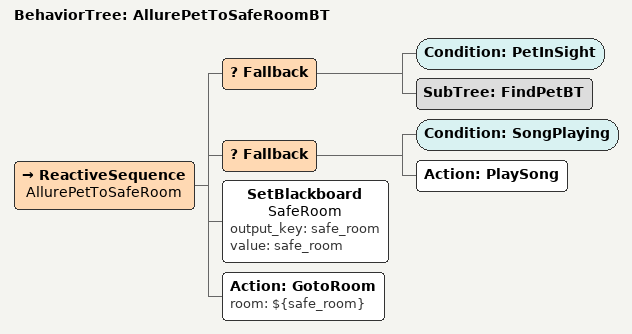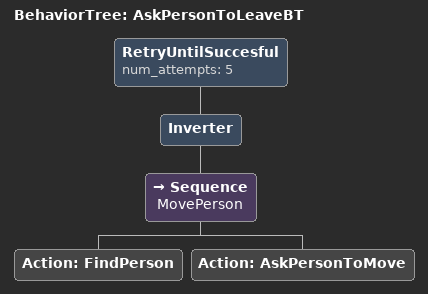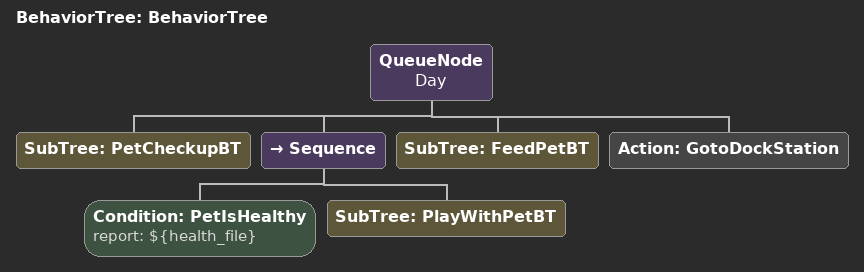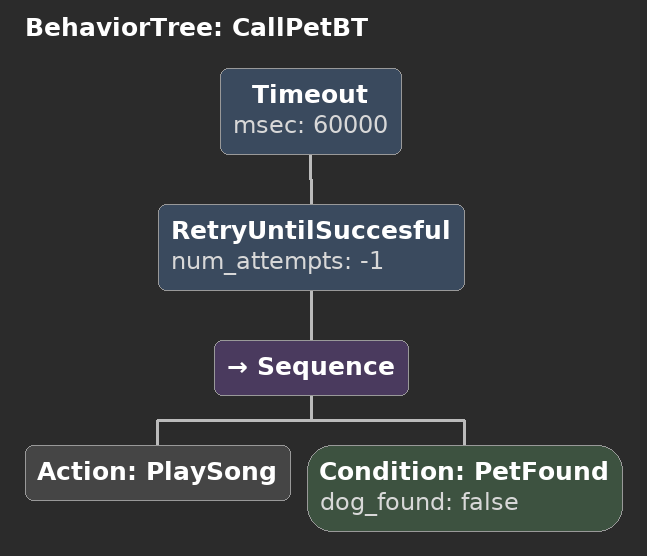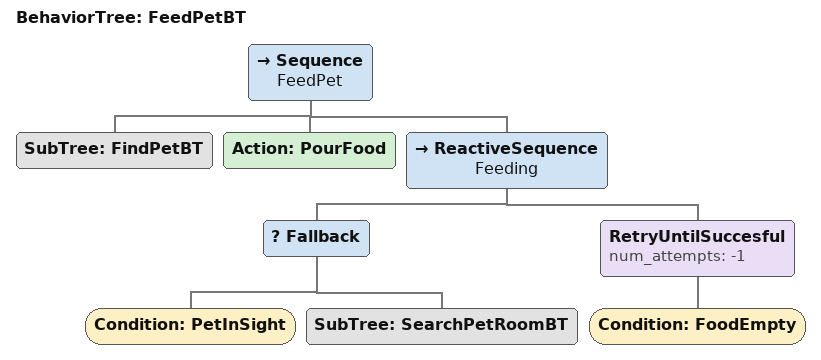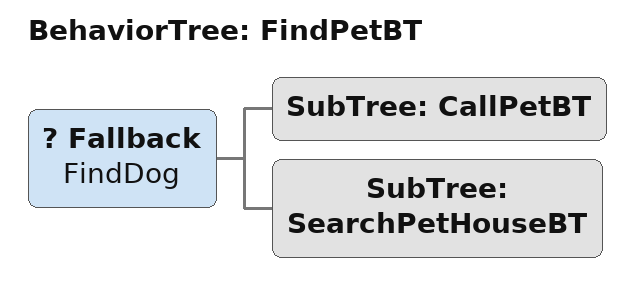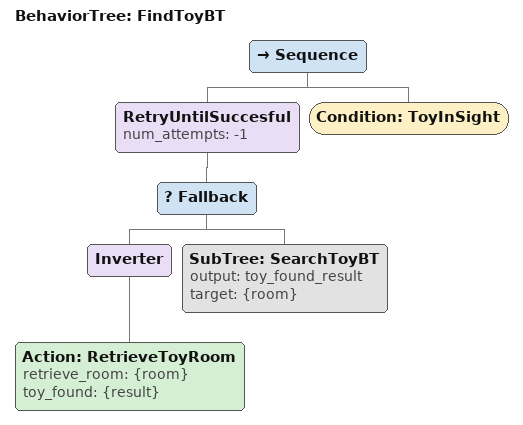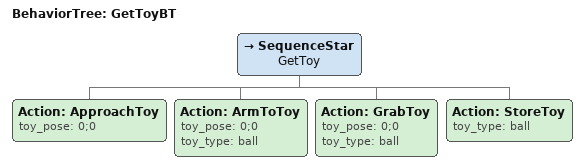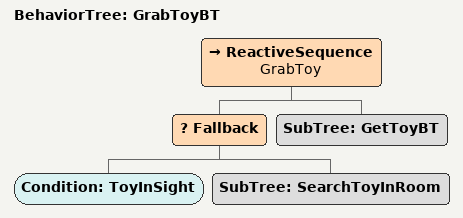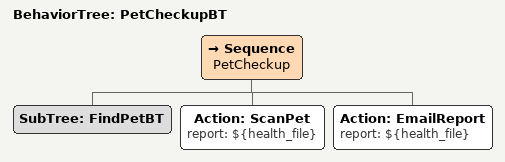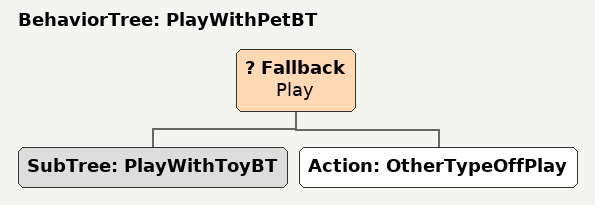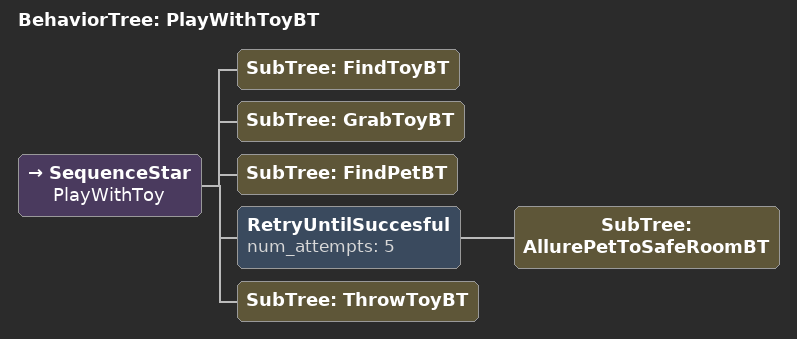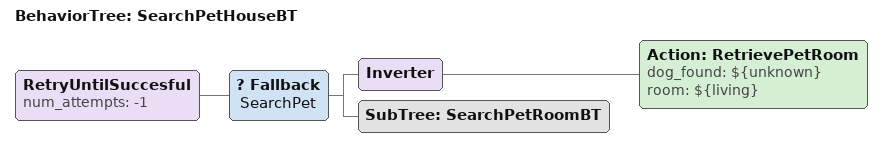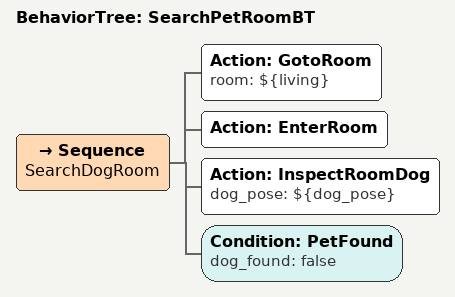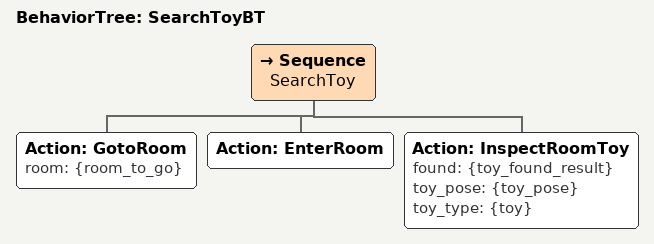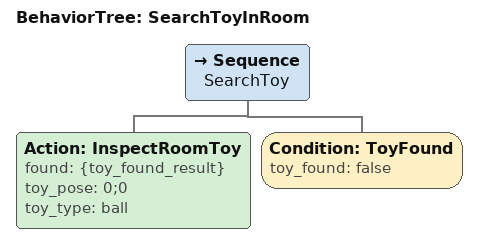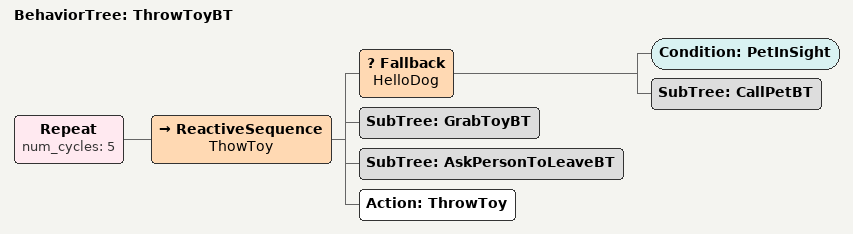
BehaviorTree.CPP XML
<?xml version="1.0"?>
<root main_tree_to_execute="BehaviorTree">
    <BehaviorTree ID="AllurePetToSafeRoomBT">
        <ReactiveSequence name="AllurePetToSafeRoom">
            <Fallback>
                <Condition ID="PetInSight"/>
                <SubTree ID="FindPetBT"/>
            </Fallback>
            <Fallback>
                <Condition ID="SongPlaying"/>
                <Action ID="PlaySong"/>
            </Fallback>
            <SetBlackboard name="SafeRoom" output_key="safe_room" value="safe_room"/>
            <Action ID="GotoRoom" room="${safe_room}"/>
        </ReactiveSequence>
    </BehaviorTree>
    <BehaviorTree ID="AskPersonToLeaveBT">
        <RetryUntilSuccesful num_attempts="5">
            <Inverter>
                <Sequence name="MovePerson">
                    <Action ID="FindPerson"/>
                    <Action ID="AskPersonToMove"/>
                </Sequence>
            </Inverter>
        </RetryUntilSuccesful>
    </BehaviorTree>
    <BehaviorTree ID="BehaviorTree">
        <QueueNode name="Day">
            <SubTree ID="PetCheckupBT"/>
            <Sequence>
                <Condition ID="PetIsHealthy" report="${health_file}"/>
                <SubTree ID="PlayWithPetBT"/>
            </Sequence>
            <SubTree ID="FeedPetBT"/>
            <Action ID="GotoDockStation"/>
        </QueueNode>
    </BehaviorTree>
    <BehaviorTree ID="CallPetBT">
        <Timeout msec="60000">
            <RetryUntilSuccesful num_attempts="-1">
                <Sequence>
                    <Action ID="PlaySong"/>
                    <Condition ID="PetFound" dog_found="false"/>
                </Sequence>
            </RetryUntilSuccesful>
        </Timeout>
    </BehaviorTree>
    <BehaviorTree ID="FeedPetBT">
        <Sequence name="FeedPet">
            <SubTree ID="FindPetBT"/>
            <Action ID="PourFood"/>
            <ReactiveSequence name="Feeding">
                <Fallback>
                    <Condition ID="PetInSight"/>
                    <SubTree ID="SearchPetRoomBT"/>
                </Fallback>
                <RetryUntilSuccesful num_attempts="-1">
                    <Condition ID="FoodEmpty"/>
                </RetryUntilSuccesful>
            </ReactiveSequence>
        </Sequence>
    </BehaviorTree>
    <BehaviorTree ID="FindPetBT">
        <Fallback name="FindDog">
            <SubTree ID="CallPetBT"/>
            <SubTree ID="SearchPetHouseBT"/>
        </Fallback>
    </BehaviorTree>
    <BehaviorTree ID="FindToyBT">
        <Sequence>
            <RetryUntilSuccesful num_attempts="-1">
                <Fallback>
                    <Inverter>
                        <Action ID="RetrieveToyRoom" retrieve_room="{room}" toy_found="{result}"/>
                    </Inverter>
                    <SubTree ID="SearchToyBT" output="toy_found_result" target="{room}"/>
                </Fallback>
            </RetryUntilSuccesful>
            <Condition ID="ToyInSight"/>
        </Sequence>
    </BehaviorTree>
    <BehaviorTree ID="GetToyBT">
        <SequenceStar name="GetToy">
            <Action ID="ApproachToy" toy_pose="0;0"/>
            <Action ID="ArmToToy" toy_pose="0;0" toy_type="ball"/>
            <Action ID="GrabToy" toy_pose="0;0" toy_type="ball"/>
            <Action ID="StoreToy" toy_type="ball"/>
        </SequenceStar>
    </BehaviorTree>
    <BehaviorTree ID="GrabToyBT">
        <ReactiveSequence name="GrabToy">
            <Fallback>
                <Condition ID="ToyInSight"/>
                <SubTree ID="SearchToyInRoom"/>
            </Fallback>
            <SubTree ID="GetToyBT"/>
        </ReactiveSequence>
    </BehaviorTree>
    <BehaviorTree ID="PetCheckupBT">
        <Sequence name="PetCheckup">
            <SubTree ID="FindPetBT"/>
            <Action ID="ScanPet" report="${health_file}"/>
            <Action ID="EmailReport" report="${health_file}"/>
        </Sequence>
    </BehaviorTree>
    <BehaviorTree ID="PlayWithPetBT">
        <Fallback name="Play">
            <SubTree ID="PlayWithToyBT"/>
            <Action ID="OtherTypeOffPlay"/>
        </Fallback>
    </BehaviorTree>
    <BehaviorTree ID="PlayWithToyBT">
        <SequenceStar name="PlayWithToy">
            <SubTree ID="FindToyBT"/>
            <SubTree ID="GrabToyBT"/>
            <SubTree ID="FindPetBT"/>
            <RetryUntilSuccesful num_attempts="5">
                <SubTree ID="AllurePetToSafeRoomBT"/>
            </RetryUntilSuccesful>
            <SubTree ID="ThrowToyBT"/>
        </SequenceStar>
    </BehaviorTree>
    <BehaviorTree ID="SearchPetHouseBT">
        <RetryUntilSuccesful num_attempts="-1">
            <Fallback name="SearchPet">
                <Inverter>
                    <Action ID="RetrievePetRoom" dog_found="${unknown}" room="${living}"/>
                </Inverter>
                <SubTree ID="SearchPetRoomBT"/>
            </Fallback>
        </RetryUntilSuccesful>
    </BehaviorTree>
    <BehaviorTree ID="SearchPetRoomBT">
        <Sequence name="SearchDogRoom">
            <Action ID="GotoRoom" room="${living}"/>
            <Action ID="EnterRoom"/>
            <Action ID="InspectRoomDog" dog_pose="${dog_pose}"/>
            <Condition ID="PetFound" dog_found="false"/>
        </Sequence>
    </BehaviorTree>
    <BehaviorTree ID="SearchToyBT">
        <Sequence name="SearchToy">
            <Action ID="GotoRoom" room="{room_to_go}"/>
            <Action ID="EnterRoom"/>
            <Action ID="InspectRoomToy" found="{toy_found_result}" toy_pose="{toy_pose}" toy_type="{toy}"/>
        </Sequence>
    </BehaviorTree>
    <BehaviorTree ID="SearchToyInRoom">
        <Sequence name="SearchToy">
            <Action ID="InspectRoomToy" found="{toy_found_result}" toy_pose="0;0" toy_type="ball"/>
            <Condition ID="ToyFound" toy_found="false"/>
        </Sequence>
    </BehaviorTree>
    <BehaviorTree ID="ThrowToyBT">
        <Repeat num_cycles="5">
            <ReactiveSequence name="ThowToy">
                <Fallback name="HelloDog">
                    <Condition ID="PetInSight"/>
                    <SubTree ID="CallPetBT"/>
                </Fallback>
                <SubTree ID="GrabToyBT"/>
                <SubTree ID="AskPersonToLeaveBT"/>
                <Action ID="ThrowToy"/>
            </ReactiveSequence>
        </Repeat>
    </BehaviorTree>
</root>
